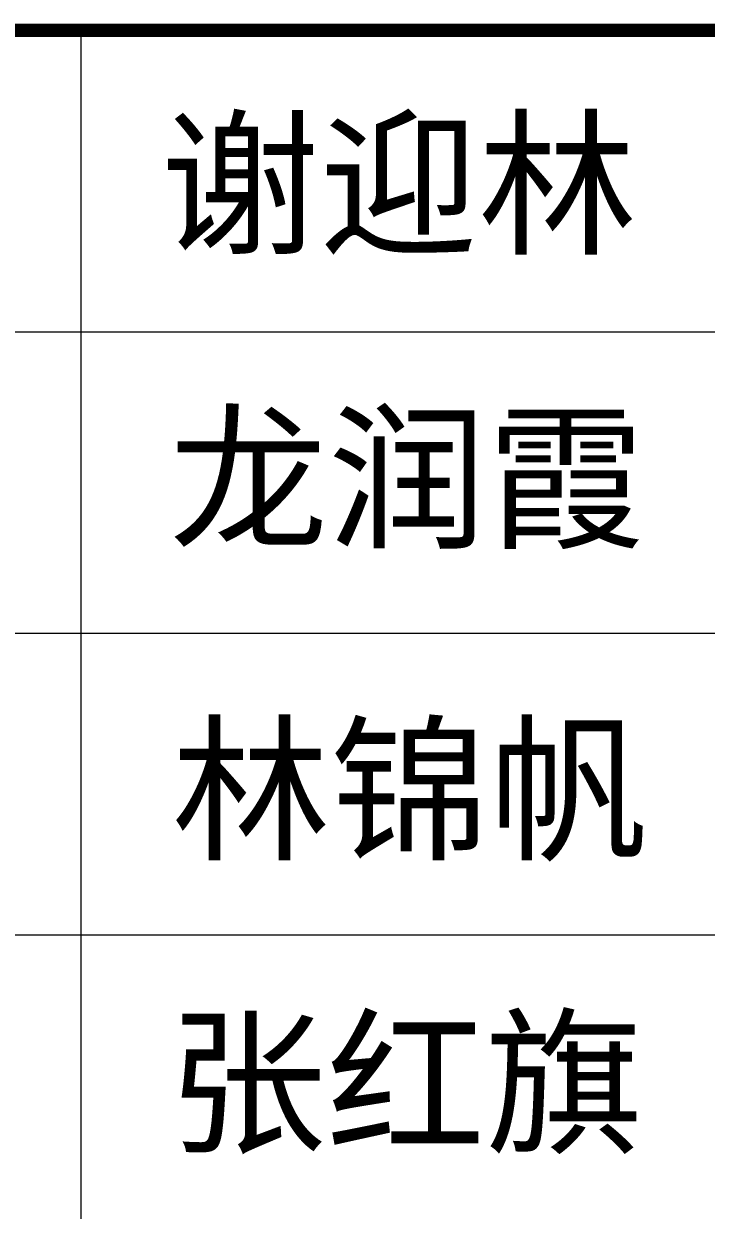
# Model space of a CAD drawing. Header units: millimetres. Extents: x 53009415 to 54059915, y 20499171 to 20796171.
# Drawn here: x 53196159 to 53205219, y 20544014 to 20559758 of the extents above; entities that cross this region are included whole.
import ezdxf

# ---------------------------------------------------------------- set-up
doc = ezdxf.new("R2010")
doc.units = ezdxf.units.MM
doc.header["$LTSCALE"] = 1000
doc.layers.add('PUB_TITLE', color=7, linetype='Continuous', lineweight=20)
doc.styles.add('宋体', font='')
doc.styles.get('宋体').set_extended_font_data('宋体')

# ---------------------------------------------------------------- blocks, each defined once
blk = doc.blocks.new('2015AACI_TQ_A3')
at = {"layer": 'PUB_TITLE'}
for p, q in [((-4000, 11600), (-4000, 6000)), ((-6000, 10800), (0, 10800)), ((-6000, 10000), (0, 10000)), ((-6000, 9200), (0, 9200))]:
    blk.add_line(p, q, dxfattribs=at)
at = {"layer": 'PUB_TITLE', "const_width": 35}
blk.add_lwpolyline([(-6000, 11600), (0, 11600)], dxfattribs=at)

msp = doc.modelspace()

# ---------------------------------------------------------------- block references
at = {"layer": 'PUB_TITLE', "xscale": 5, "yscale": 5, "zscale": 5}
msp.add_blockref('2015AACI_TQ_A3', (53216915.381, 20501670.783), dxfattribs=at)

# ---------------------------------------------------------------- texts
at = {"layer": 'PUB_TITLE', "style": '宋体'}
for s, p in [('谢迎林', (53197976.737, 20556859.723, -5102780)), ('龙润霞', (53198090.001, 20552953.006)), ('林锦帆', (53198121.05, 20548822.984, -5102780)), ('张红旗', (53198068.816, 20544934.614))]:
    msp.add_text(s, height=1544.5718, dxfattribs=at).set_placement(p)

doc.saveas('drawing.dxf')
